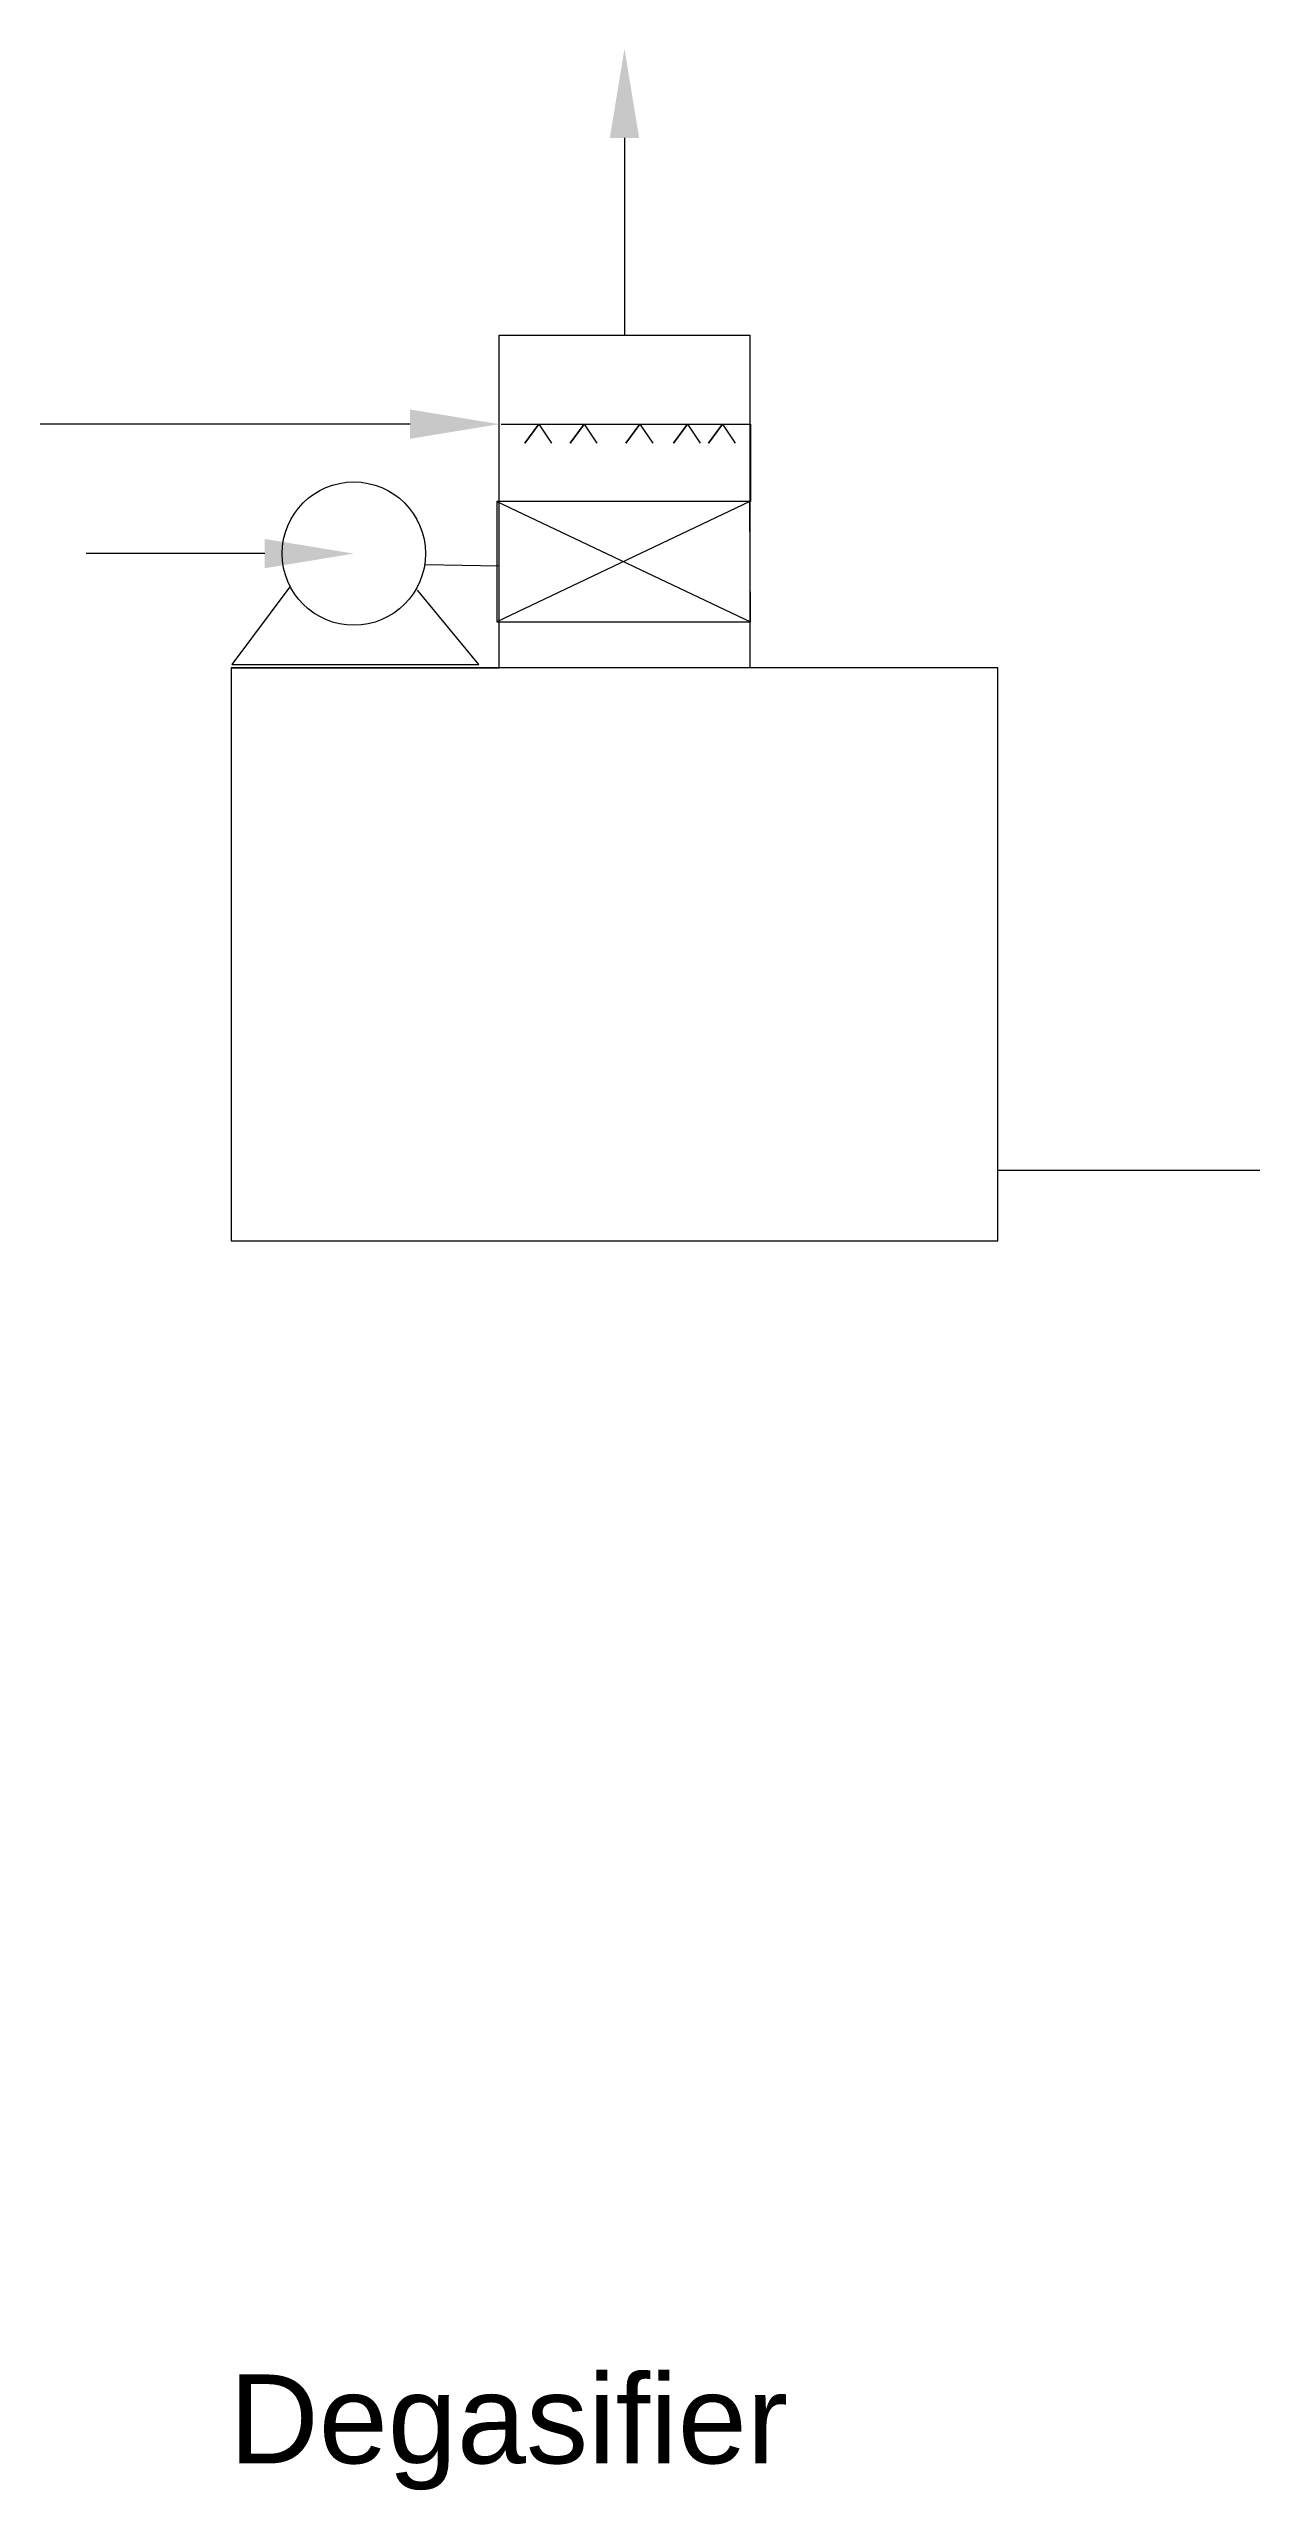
# Model space of a CAD drawing. Header units: millimetres. Extents: x 0 to 796, y 0 to 327.
# Drawn here: x 654.1 to 681.2, y 17.1 to 72 of the extents above; entities that cross this region are included whole.
import ezdxf
from ezdxf import colors
from ezdxf.entities.mleader import LeaderData, LeaderLine
from ezdxf.math import Vec2, Vec3

# ---------------------------------------------------------------- set-up
doc = ezdxf.new("R2010")
doc.units = ezdxf.units.MM
doc.header["$LTSCALE"] = 0.25
doc.header["$MEASUREMENT"] = 0
doc.styles.get("Standard").update_dxf_attribs({"font": 'arial.ttf', "height": 1.5})

msp = doc.modelspace()

# ---------------------------------------------------------------- linework, layer by layer
for p, q in [((664.265, 58.045), (664.265, 65.529)), ((664.265, 65.529), (669.903, 65.529)), ((669.903, 65.529), (669.903, 58.045)), ((664.308, 63.524), (669.92, 63.524)), ((665.154, 63.524), (664.84, 63.097)), ((664.84, 63.097), (665.154, 63.524)), ((665.154, 63.524), (665.442, 63.097)), ((666.174, 63.524), (665.86, 63.097)), ((665.86, 63.097), (666.174, 63.524)), ((666.174, 63.524), (666.462, 63.097)), ((667.43, 63.524), (667.116, 63.097)), ((667.116, 63.097), (667.43, 63.524)), ((667.43, 63.524), (667.718, 63.097)), ((668.502, 63.524), (668.188, 63.097)), ((668.188, 63.097), (668.502, 63.524)), ((668.502, 63.524), (668.79, 63.097)), ((669.287, 63.524), (668.973, 63.097)), ((668.973, 63.097), (669.287, 63.524)), ((669.287, 63.524), (669.575, 63.097)), ((669.92, 63.524), (669.92, 61.784)), ((669.903, 61.787), (664.211, 59.078)), ((669.92, 61.784), (664.211, 61.784)), ((664.211, 61.784), (664.211, 59.078)), ((664.211, 61.784), (669.92, 59.078)), ((669.92, 59.078), (669.903, 61.787)), ((659.557, 59.866), (658.251, 58.114)), ((662.6, 60.364), (664.264, 60.34)), ((663.81, 58.114), (662.43, 59.791)), ((664.211, 59.078), (669.92, 59.078)), ((658.239, 58.045), (658.239, 45.155)), ((675.479, 58.045), (658.239, 58.045)), ((658.239, 58.045), (664.265, 58.045)), ((658.251, 58.114), (663.81, 58.114)), ((675.479, 45.155), (675.479, 58.045)), ((675.479, 46.744), (682.274, 46.744)), ((658.239, 45.155), (675.479, 45.155))]:
    msp.add_line(p, q)
msp.add_circle((660.996, 60.612), 1.612)

# ---------------------------------------------------------------- texts
at = {"insert": (658.19, 19.654), "char_height": 2, "width": 0.20574, "attachment_point": 1}
msp.add_mtext('Degasifier', dxfattribs=at)

# ---------------------------------------------------------------- leaders
ml = msp.add_multileader_mtext('Standard')
ml.set_content('')
ml.set_leader_properties()
ml.build(insert=Vec2(0, 0))
ml.multileader.update_dxf_attribs({"has_dogleg": 0, "dogleg_length": 0, "arrow_head_size": 2.005})
ctx = ml.context
ctx.base_point, ctx.char_height, ctx.arrow_head_size, ctx.landing_gap_size, ctx.plane_origin = Vec3(667.084, 65.529), 0.18, 2.005, 0.09, Vec3(667.084, 71.967)
notes = []
notes.append((ctx, [(0, (1, 1, 0), (667.084, 65.529), (1, 0), 0, [(0, [(667.084, 71.967)], 0, [])])]))
ctx.mtext, ml.multileader.dxf.content_type = None, 0
ml = msp.add_multileader_mtext('Standard')
ml.set_content('')
ml.set_leader_properties()
ml.build(insert=Vec2(0, 0))
ml.multileader.update_dxf_attribs({"has_dogleg": 0, "dogleg_length": 0, "arrow_head_size": 2.005})
ctx = ml.context
ctx.base_point, ctx.char_height, ctx.arrow_head_size, ctx.landing_gap_size, ctx.plane_origin = Vec3(651.817, 63.524), 0.18, 2.005, 0.09, Vec3(664.265, 63.524)
notes.append((ctx, [(0, (1, 1, 0), (651.817, 63.524), (-1, 0), 0, [(0, [(664.265, 63.524)], 0, [])])]))
ctx.mtext, ml.multileader.dxf.content_type = None, 0
ml = msp.add_multileader_mtext('Standard')
ml.set_content('')
ml.set_leader_properties()
ml.build(insert=Vec2(0, 0))
ml.multileader.update_dxf_attribs({"has_dogleg": 0, "dogleg_length": 0, "arrow_head_size": 2.005})
ctx = ml.context
ctx.base_point, ctx.char_height, ctx.arrow_head_size, ctx.landing_gap_size, ctx.plane_origin = Vec3(654.972, 60.612), 0.18, 2.005, 0.09, Vec3(660.996, 60.612)
notes.append((ctx, [(0, (1, 1, 0), (654.972, 60.612), (-1, 0), 0, [(0, [(660.996, 60.612)], 0, [])])]))
ctx.mtext, ml.multileader.dxf.content_type = None, 0
for ctx, leaders in notes:
    for number, flags, end, landing, length, lines in leaders:
        leader = LeaderData()
        leader.index, (leader.has_last_leader_line, leader.has_dogleg_vector, leader.attachment_direction) = number, flags
        leader.last_leader_point, leader.dogleg_vector, leader.dogleg_length = Vec3(end), Vec3(landing), length
        for number, points, colour, breaks in lines:
            line = LeaderLine()
            line.index, line.vertices, line.color, line.breaks = number, Vec3.list(points), colors.encode_raw_color(colour), breaks
            leader.lines.append(line)
        ctx.leaders.append(leader)

doc.saveas('drawing.dxf')
